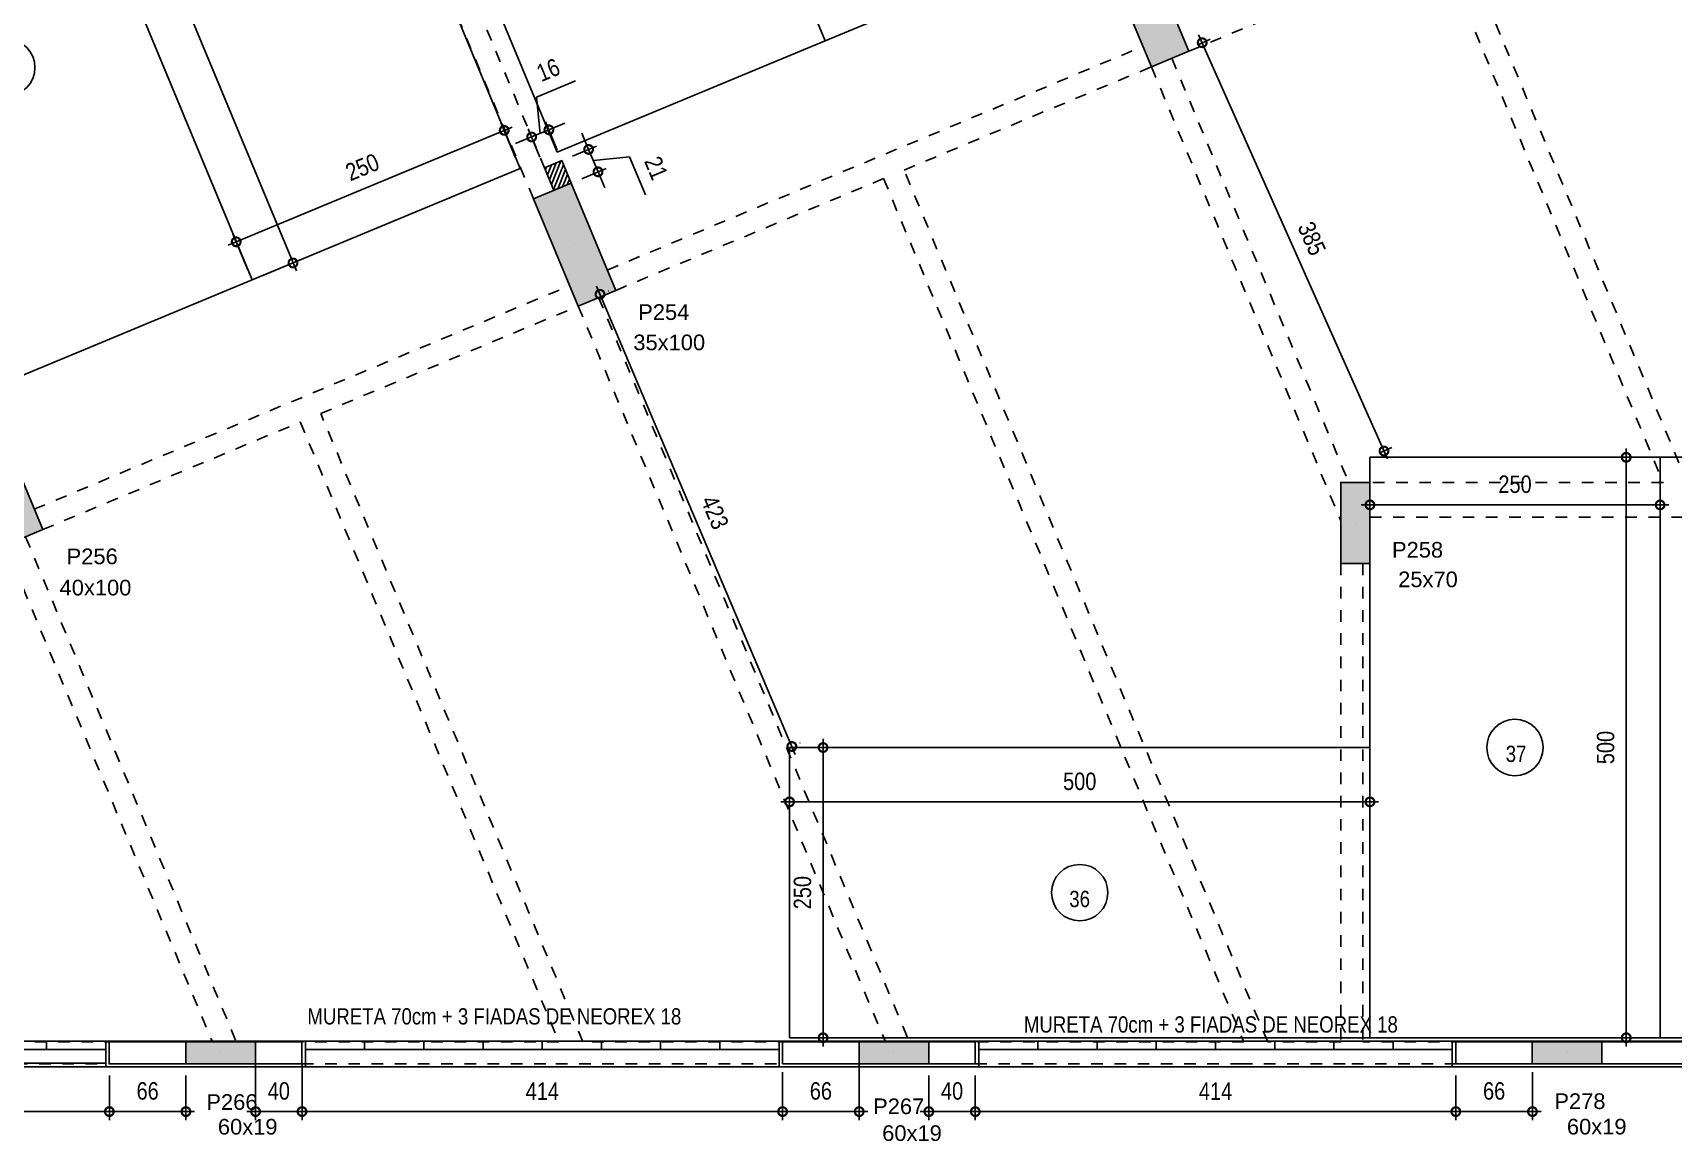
# Model space of a CAD drawing. Header units: metres. Extents: x -133 to 570, y -18 to 184.
# Drawn here: x -61.1 to -46.97, y -3.67 to 5.88 of the extents above; entities that cross this region are included whole.
import ezdxf
from ezdxf.enums import TextEntityAlignment as Align

# ---------------------------------------------------------------- set-up
doc = ezdxf.new("R2010")
doc.units = ezdxf.units.M
doc.linetypes.add('DASHEDX2', pattern=[1.5, 1, -0.5])
for name, color, linetype in [('1', 232, 'DASHEDX2'), ('12', 232, 'Continuous'), ('242', 3, 'Continuous'), ('3', 2, 'Continuous'), ('9', 232, 'Continuous'), ('ARQ-ALV ACAB', 4, 'Continuous'), ('ARQ-ALV OSSO', 5, 'Continuous'), ('ARQ-AUX', 7, 'Continuous'), ('ARQ-AUX1', 1, 'Continuous'), ('ARQ-DIM EMBASAM', 2, 'Continuous'), ('ARQ-ENCH', 1, 'Continuous'), ('ARQ-EST', 2, 'Continuous'), ('ARQ-TXT EMBASAM', 2, 'Continuous'), ('ARQ-VG', 1, 'Continuous'), ('terreno', 7, 'Continuous')]:
    doc.layers.add(name, color=color, linetype=linetype)
doc.styles.add('Adesa', font='ARIALN.TTF')
doc.styles.get("Standard").update_dxf_attribs({"font": 'arial.ttf'})
doc.dimstyles.new('ADESA 1-0075', dxfattribs={"dimtxt": 0.15, "dimasz": 0.15, "dimexe": 0.075, "dimexo": 0.1, "dimgap": 0.1, "dimtad": 1, "dimdec": 1, "dimlfac": 100, "dimzin": 12, "dimtxsty": 'Adesa', "dimblk": 'DOTSMALL', "dimcen": 1, "dimdle": 0.075, "dimclrd": 1, "dimclre": 1, "dimclrt": 256, "dimazin": 3, "dimtm": 1e-09, "dimtfac": 1, "dimtdec": 1, "dimtmove": 1, "dimatfit": 0, "dimldrblk": 'DOTSMALL', "dimfxl": 0.8, "dimtvp": 2, "dimtolj": 1, "dimtzin": 0, "dimarcsym": 0})

# ---------------------------------------------------------------- blocks, each defined once
blk = doc.blocks.new('PL NEOREX 18')
at = {"layer": 'ARQ-AUX1'}
blk.add_lwpolyline([(0, 0), (0.51, 0), (0.51, -0.07), (0, -0.07)], close=True, dxfattribs=at)
blk = doc.blocks.new('_DotSmall')
at = {"color": 0, "linetype": 'ByBlock', "const_width": 0.5}
blk.add_lwpolyline([(-0.0625, 0, 1), (0.0625, 0, 1)], format="xyb", close=True, dxfattribs=at)
blk = doc.blocks.new('*D30')
at = {"layer": 'ARQ-DIM EMBASAM', "color": 1, "lineweight": -2, "transparency": 16777216}
for p, q in [((-52.983, -3.1), (-52.983, -3.486)), ((-48.843, -3.1), (-48.843, -3.486)), ((-53.058, -3.411), (-48.768, -3.411))]:
    blk.add_line(p, q, dxfattribs=at)
at = {"layer": 'Defpoints', "color": 0, "transparency": 16777216}
for p in [(-52.983, -3, 0), (-48.843, -3), (-48.843, -3.411)]:
    blk.add_point(p, dxfattribs=at)
at = {"layer": 'ARQ-DIM EMBASAM', "color": 1, "lineweight": -2, "transparency": 16777216, "xscale": 0.15, "yscale": 0.15, "zscale": 0.15, "rotation": 180}
blk.add_blockref('_DotSmall', (-52.983, -3.411), dxfattribs=at)
at = {"layer": 'ARQ-DIM EMBASAM', "color": 1, "lineweight": -2, "transparency": 16777216, "xscale": 0.15, "yscale": 0.15, "zscale": 0.15}
blk.add_blockref('_DotSmall', (-48.843, -3.411), dxfattribs=at)
at = {"layer": 'ARQ-DIM EMBASAM', "transparency": 16777216, "insert": (-50.913, -3.235), "char_height": 0.15, "attachment_point": 5, "style": 'Adesa'}
blk.add_mtext('\\A1;414', dxfattribs=at)
blk = doc.blocks.new('*D31')
at = {"layer": 'ARQ-DIM EMBASAM', "color": 1, "lineweight": -2, "transparency": 16777216}
for p, q in [((-58.783, -3.1), (-58.783, -3.486)), ((-54.643, -3.1), (-54.643, -3.486)), ((-58.858, -3.411), (-54.568, -3.411))]:
    blk.add_line(p, q, dxfattribs=at)
at = {"layer": 'Defpoints', "color": 0, "transparency": 16777216}
for p in [(-58.783, -3), (-54.643, -3), (-54.643, -3.411)]:
    blk.add_point(p, dxfattribs=at)
at = {"layer": 'ARQ-DIM EMBASAM', "color": 1, "lineweight": -2, "transparency": 16777216, "xscale": 0.15, "yscale": 0.15, "zscale": 0.15, "rotation": 180}
blk.add_blockref('_DotSmall', (-58.783, -3.411), dxfattribs=at)
at = {"layer": 'ARQ-DIM EMBASAM', "color": 1, "lineweight": -2, "transparency": 16777216, "xscale": 0.15, "yscale": 0.15, "zscale": 0.15}
blk.add_blockref('_DotSmall', (-54.643, -3.411), dxfattribs=at)
at = {"layer": 'ARQ-DIM EMBASAM', "transparency": 16777216, "insert": (-56.713, -3.235), "char_height": 0.15, "attachment_point": 5, "style": 'Adesa'}
blk.add_mtext('\\A1;414', dxfattribs=at)
blk = doc.blocks.new('*D32')
at = {"layer": 'ARQ-DIM EMBASAM', "color": 1, "lineweight": -2, "transparency": 16777216}
for p, q in [((-64.583, -3.1), (-64.583, -3.486)), ((-60.443, -3.1), (-60.443, -3.486)), ((-64.658, -3.411), (-60.368, -3.411))]:
    blk.add_line(p, q, dxfattribs=at)
at = {"layer": 'Defpoints', "color": 0, "transparency": 16777216}
for p in [(-64.583, -3, 0), (-60.443, -3), (-60.443, -3.411)]:
    blk.add_point(p, dxfattribs=at)
at = {"layer": 'ARQ-DIM EMBASAM', "color": 1, "lineweight": -2, "transparency": 16777216, "xscale": 0.15, "yscale": 0.15, "zscale": 0.15, "rotation": 180}
blk.add_blockref('_DotSmall', (-64.583, -3.411), dxfattribs=at)
at = {"layer": 'ARQ-DIM EMBASAM', "color": 1, "lineweight": -2, "transparency": 16777216, "xscale": 0.15, "yscale": 0.15, "zscale": 0.15}
blk.add_blockref('_DotSmall', (-60.443, -3.411), dxfattribs=at)
at = {"layer": 'ARQ-DIM EMBASAM', "transparency": 16777216, "insert": (-62.513, -3.235), "char_height": 0.15, "attachment_point": 5, "style": 'Adesa'}
blk.add_mtext('\\A1;414', dxfattribs=at)
blk = doc.blocks.new('*D36')
at = {"layer": 'ARQ-DIM EMBASAM', "color": 1, "lineweight": -2, "transparency": 16777216}
for p, q in [((-48.843, -3.1), (-48.843, -3.486)), ((-48.183, -3.07), (-48.183, -3.486)), ((-48.918, -3.411), (-48.108, -3.411))]:
    blk.add_line(p, q, dxfattribs=at)
at = {"layer": 'Defpoints', "color": 0, "transparency": 16777216}
for p in [(-48.843, -3), (-48.183, -2.97), (-48.183, -3.411)]:
    blk.add_point(p, dxfattribs=at)
at = {"layer": 'ARQ-DIM EMBASAM', "color": 1, "lineweight": -2, "transparency": 16777216, "xscale": 0.15, "yscale": 0.15, "zscale": 0.15, "rotation": 180}
blk.add_blockref('_DotSmall', (-48.843, -3.411), dxfattribs=at)
at = {"layer": 'ARQ-DIM EMBASAM', "color": 1, "lineweight": -2, "transparency": 16777216, "xscale": 0.15, "yscale": 0.15, "zscale": 0.15}
blk.add_blockref('_DotSmall', (-48.183, -3.411), dxfattribs=at)
at = {"layer": 'ARQ-DIM EMBASAM', "transparency": 16777216, "insert": (-48.513, -3.234), "char_height": 0.15, "attachment_point": 5, "style": 'Adesa'}
blk.add_mtext('\\A1;66', dxfattribs=at)
blk = doc.blocks.new('*D37')
at = {"layer": 'ARQ-DIM EMBASAM', "color": 1, "lineweight": -2, "transparency": 16777216}
for p, q in [((-54.643, -3.07), (-54.643, -3.486)), ((-53.983, -3.005), (-53.983, -3.486)), ((-54.718, -3.411), (-53.908, -3.411))]:
    blk.add_line(p, q, dxfattribs=at)
at = {"layer": 'Defpoints', "color": 0, "transparency": 16777216}
for p in [(-53.983, -2.905), (-54.643, -2.97), (-53.983, -3.411)]:
    blk.add_point(p, dxfattribs=at)
at = {"layer": 'ARQ-DIM EMBASAM', "color": 1, "lineweight": -2, "transparency": 16777216, "xscale": 0.15, "yscale": 0.15, "zscale": 0.15, "rotation": 180}
blk.add_blockref('_DotSmall', (-54.643, -3.411), dxfattribs=at)
at = {"layer": 'ARQ-DIM EMBASAM', "color": 1, "lineweight": -2, "transparency": 16777216, "xscale": 0.15, "yscale": 0.15, "zscale": 0.15}
blk.add_blockref('_DotSmall', (-53.983, -3.411), dxfattribs=at)
at = {"layer": 'ARQ-DIM EMBASAM', "transparency": 16777216, "insert": (-54.313, -3.234), "char_height": 0.15, "attachment_point": 5, "style": 'Adesa'}
blk.add_mtext('\\A1;66', dxfattribs=at)
blk = doc.blocks.new('*D38')
at = {"layer": 'ARQ-DIM EMBASAM', "color": 1, "lineweight": -2, "transparency": 16777216}
for p, q in [((-60.443, -3.1), (-60.443, -3.486)), ((-59.783, -3.1), (-59.783, -3.486)), ((-60.518, -3.411), (-59.708, -3.411))]:
    blk.add_line(p, q, dxfattribs=at)
at = {"layer": 'Defpoints', "color": 0, "transparency": 16777216}
for p in [(-60.443, -3, 0), (-59.783, -3, 0), (-59.783, -3.411)]:
    blk.add_point(p, dxfattribs=at)
at = {"layer": 'ARQ-DIM EMBASAM', "color": 1, "lineweight": -2, "transparency": 16777216, "xscale": 0.15, "yscale": 0.15, "zscale": 0.15, "rotation": 180}
blk.add_blockref('_DotSmall', (-60.443, -3.411), dxfattribs=at)
at = {"layer": 'ARQ-DIM EMBASAM', "color": 1, "lineweight": -2, "transparency": 16777216, "xscale": 0.15, "yscale": 0.15, "zscale": 0.15}
blk.add_blockref('_DotSmall', (-59.783, -3.411), dxfattribs=at)
at = {"layer": 'ARQ-DIM EMBASAM', "transparency": 16777216, "insert": (-60.113, -3.234), "char_height": 0.15, "attachment_point": 5, "style": 'Adesa'}
blk.add_mtext('\\A1;66', dxfattribs=at)
blk = doc.blocks.new('*D42')
at = {"layer": 'ARQ-DIM EMBASAM', "color": 1, "lineweight": -2, "transparency": 16777216}
for p, q in [((-59.183, -3.005), (-59.183, -3.486)), ((-58.783, -3.005), (-58.783, -3.486)), ((-58.708, -3.411), (-59.258, -3.411))]:
    blk.add_line(p, q, dxfattribs=at)
at = {"layer": 'Defpoints', "color": 0, "transparency": 16777216}
for p in [(-59.183, -2.905), (-58.783, -2.905, 0), (-59.183, -3.411)]:
    blk.add_point(p, dxfattribs=at)
at = {"layer": 'ARQ-DIM EMBASAM', "color": 1, "lineweight": -2, "transparency": 16777216, "xscale": 0.15, "yscale": 0.15, "zscale": 0.15, "rotation": 180}
blk.add_blockref('_DotSmall', (-59.183, -3.411), dxfattribs=at)
at = {"layer": 'ARQ-DIM EMBASAM', "color": 1, "lineweight": -2, "transparency": 16777216, "xscale": 0.15, "yscale": 0.15, "zscale": 0.15}
blk.add_blockref('_DotSmall', (-58.783, -3.411), dxfattribs=at)
at = {"layer": 'ARQ-DIM EMBASAM', "transparency": 16777216, "insert": (-58.983, -3.234), "char_height": 0.15, "attachment_point": 5, "style": 'Adesa'}
blk.add_mtext('\\A1;40', dxfattribs=at)
blk = doc.blocks.new('*D43')
at = {"layer": 'ARQ-DIM EMBASAM', "color": 1, "lineweight": -2, "transparency": 16777216}
for p, q in [((-53.383, -3.1), (-53.383, -3.486)), ((-52.983, -3.1), (-52.983, -3.486)), ((-52.908, -3.411), (-53.458, -3.411))]:
    blk.add_line(p, q, dxfattribs=at)
at = {"layer": 'Defpoints', "color": 0, "transparency": 16777216}
for p in [(-53.383, -3), (-52.983, -3), (-53.383, -3.411)]:
    blk.add_point(p, dxfattribs=at)
at = {"layer": 'ARQ-DIM EMBASAM', "color": 1, "lineweight": -2, "transparency": 16777216, "xscale": 0.15, "yscale": 0.15, "zscale": 0.15, "rotation": 180}
blk.add_blockref('_DotSmall', (-53.383, -3.411), dxfattribs=at)
at = {"layer": 'ARQ-DIM EMBASAM', "color": 1, "lineweight": -2, "transparency": 16777216, "xscale": 0.15, "yscale": 0.15, "zscale": 0.15}
blk.add_blockref('_DotSmall', (-52.983, -3.411), dxfattribs=at)
at = {"layer": 'ARQ-DIM EMBASAM', "transparency": 16777216, "insert": (-53.183, -3.234), "char_height": 0.15, "attachment_point": 5, "style": 'Adesa'}
blk.add_mtext('\\A1;40', dxfattribs=at)
blk = doc.blocks.new('vaga')
blk.add_lwpolyline([(5, 0), (5, -2.5), (0, -2.5), (0, 0)], close=True)
blk.add_circle((2.5, -1.25), 0.243)
blk = doc.blocks.new('*D65')
at = {"layer": 'ARQ-DIM EMBASAM', "color": 1, "lineweight": -2, "transparency": 16777216}
for p, q in [((-49.583, 2.125), (-49.583, 1.74)), ((-47.083, 2.125), (-47.083, 1.74)), ((-47.008, 1.815), (-49.658, 1.815))]:
    blk.add_line(p, q, dxfattribs=at)
at = {"layer": 'Defpoints', "color": 0, "transparency": 16777216}
for p in [(-49.583, 2.225, 0), (-47.083, 2.225, 0), (-49.583, 1.815)]:
    blk.add_point(p, dxfattribs=at)
at = {"layer": 'ARQ-DIM EMBASAM', "color": 1, "lineweight": -2, "transparency": 16777216, "xscale": 0.15, "yscale": 0.15, "zscale": 0.15, "rotation": 180}
blk.add_blockref('_DotSmall', (-49.583, 1.815), dxfattribs=at)
at = {"layer": 'ARQ-DIM EMBASAM', "color": 1, "lineweight": -2, "transparency": 16777216, "xscale": 0.15, "yscale": 0.15, "zscale": 0.15}
blk.add_blockref('_DotSmall', (-47.083, 1.815), dxfattribs=at)
at = {"layer": 'ARQ-DIM EMBASAM', "transparency": 16777216, "insert": (-48.333, 1.992), "char_height": 0.15, "attachment_point": 5, "style": 'Adesa'}
blk.add_mtext('\\A1;250', dxfattribs=at)
blk = doc.blocks.new('*D66')
at = {"layer": 'ARQ-DIM EMBASAM', "color": 1, "lineweight": -2, "transparency": 16777216}
for p, q in [((-47.375, 2.3), (-47.375, -2.85)), ((-47.183, 2.225), (-47.45, 2.225)), ((-47.183, -2.775), (-47.45, -2.775))]:
    blk.add_line(p, q, dxfattribs=at)
at = {"layer": 'Defpoints', "color": 0, "transparency": 16777216}
for p in [(-47.083, 2.225, 0), (-47.375, -2.775), (-47.083, -2.775, 0)]:
    blk.add_point(p, dxfattribs=at)
at = {"layer": 'ARQ-DIM EMBASAM', "color": 1, "lineweight": -2, "transparency": 16777216, "xscale": 0.15, "yscale": 0.15, "zscale": 0.15}
for p, rotation in [((-47.375, 2.225), 90), ((-47.375, -2.775), 270)]:
    blk.add_blockref('_DotSmall', p, dxfattribs=dict(at, rotation=rotation))
at = {"layer": 'ARQ-DIM EMBASAM', "transparency": 16777216, "insert": (-47.552, -0.275), "char_height": 0.15, "attachment_point": 5, "rotation": 90, "style": 'Adesa'}
blk.add_mtext('\\A1;500', dxfattribs=at)
blk = doc.blocks.new('*D67')
at = {"layer": 'ARQ-DIM EMBASAM', "color": 1, "lineweight": -2, "transparency": 16777216}
for p, q in [((-54.583, -0.375), (-54.583, -0.818)), ((-49.583, -0.375), (-49.583, -0.818)), ((-49.508, -0.743), (-54.658, -0.743))]:
    blk.add_line(p, q, dxfattribs=at)
at = {"layer": 'Defpoints', "color": 0, "transparency": 16777216}
for p in [(-54.583, -0.275), (-49.583, -0.275), (-54.583, -0.743)]:
    blk.add_point(p, dxfattribs=at)
at = {"layer": 'ARQ-DIM EMBASAM', "color": 1, "lineweight": -2, "transparency": 16777216, "xscale": 0.15, "yscale": 0.15, "zscale": 0.15, "rotation": 180}
blk.add_blockref('_DotSmall', (-54.583, -0.743), dxfattribs=at)
at = {"layer": 'ARQ-DIM EMBASAM', "color": 1, "lineweight": -2, "transparency": 16777216, "xscale": 0.15, "yscale": 0.15, "zscale": 0.15}
blk.add_blockref('_DotSmall', (-49.583, -0.743), dxfattribs=at)
at = {"layer": 'ARQ-DIM EMBASAM', "transparency": 16777216, "insert": (-52.083, -0.567), "char_height": 0.15, "attachment_point": 5, "style": 'Adesa'}
blk.add_mtext('\\A1;500', dxfattribs=at)
blk = doc.blocks.new('*D68')
at = {"layer": 'ARQ-DIM EMBASAM', "color": 1, "lineweight": -2, "transparency": 16777216}
for p, q in [((-54.483, -0.275), (-54.219, -0.275)), ((-54.294, -0.2), (-54.294, -2.85)), ((-54.483, -2.775), (-54.219, -2.775))]:
    blk.add_line(p, q, dxfattribs=at)
at = {"layer": 'Defpoints', "color": 0, "transparency": 16777216}
for p in [(-54.583, -0.275), (-54.583, -2.775), (-54.294, -2.775)]:
    blk.add_point(p, dxfattribs=at)
at = {"layer": 'ARQ-DIM EMBASAM', "color": 1, "lineweight": -2, "transparency": 16777216, "xscale": 0.15, "yscale": 0.15, "zscale": 0.15}
for p, rotation in [((-54.294, -0.275), 90), ((-54.294, -2.775), 270)]:
    blk.add_blockref('_DotSmall', p, dxfattribs=dict(at, rotation=rotation))
at = {"layer": 'ARQ-DIM EMBASAM', "transparency": 16777216, "insert": (-54.471, -1.525), "char_height": 0.15, "attachment_point": 5, "rotation": 90, "style": 'Adesa'}
blk.add_mtext('\\A1;250', dxfattribs=at)
blk = doc.blocks.new('*D76')
at = {"layer": 'ARQ-DIM EMBASAM', "color": 1, "lineweight": -2, "transparency": 16777216}
for p, q in [((-56.943, 4.805), (-57.07, 5.11)), ((-56.972, 5.069), (-59.419, 4.053)), ((-59.252, 3.845), (-59.378, 4.151))]:
    blk.add_line(p, q, dxfattribs=at)
at = {"layer": 'Defpoints', "color": 0, "transparency": 16777216}
for p in [(-56.905, 4.712, 0), (-59.35, 4.081), (-59.213, 3.753, 0)]:
    blk.add_point(p, dxfattribs=at)
at = {"layer": 'ARQ-DIM EMBASAM', "color": 1, "lineweight": -2, "transparency": 16777216, "xscale": 0.15, "yscale": 0.15, "zscale": 0.15}
for p, rotation in [((-57.041, 5.041), 22.56132299999763), ((-59.35, 4.081), 202.5613229999976)]:
    blk.add_blockref('_DotSmall', p, dxfattribs=dict(at, rotation=rotation))
at = {"layer": 'ARQ-DIM EMBASAM', "transparency": 16777216, "insert": (-58.263, 4.724), "char_height": 0.15, "attachment_point": 5, "rotation": 22.5613, "style": 'Adesa'}
blk.add_mtext('\\A1;250', dxfattribs=at)
blk = doc.blocks.new('*D77')
at = {"layer": 'ARQ-DIM EMBASAM', "color": 1, "lineweight": -2, "transparency": 16777216}
for p, q in [((-61.039, 8.409), (-60.71, 8.546)), ((-58.832, 3.83), (-60.808, 8.586)), ((-59.121, 3.791), (-58.791, 3.928))]:
    blk.add_line(p, q, dxfattribs=at)
at = {"layer": 'Defpoints', "color": 0, "transparency": 16777216}
for p in [(-60.779, 8.517), (-61.132, 8.37, 0), (-59.213, 3.753, 0)]:
    blk.add_point(p, dxfattribs=at)
at = {"layer": 'ARQ-DIM EMBASAM', "color": 1, "lineweight": -2, "transparency": 16777216, "xscale": 0.15, "yscale": 0.15, "zscale": 0.15}
for p, rotation in [((-60.779, 8.517), 112.5613230000007), ((-58.861, 3.899), 292.5613230000007)]:
    blk.add_blockref('_DotSmall', p, dxfattribs=dict(at, rotation=rotation))
at = {"layer": 'ARQ-DIM EMBASAM', "transparency": 16777216, "insert": (-59.657, 6.276), "char_height": 0.15, "attachment_point": 5, "rotation": 292.5613, "style": 'Adesa'}
blk.add_mtext('\\A1;500', dxfattribs=at)
blk = doc.blocks.new('*D118')
at = {"layer": 'ARQ-DIM EMBASAM', "color": 1, "lineweight": -2, "transparency": 16777216}
for p, q in [((-54.534, -0.335), (-56.245, 3.698)), ((-56.144, 3.659), (-56.147, 3.658)), ((-54.491, -0.236), (-54.494, -0.237))]:
    blk.add_line(p, q, dxfattribs=at)
at = {"layer": 'Defpoints', "color": 0, "transparency": 16777216}
for p in [(-56.236, 3.62, 0), (-56.216, 3.629), (-54.583, -0.275)]:
    blk.add_point(p, dxfattribs=at)
at = {"layer": 'ARQ-DIM EMBASAM', "color": 1, "lineweight": -2, "transparency": 16777216, "xscale": 0.15, "yscale": 0.15, "zscale": 0.15}
for p, rotation in [((-56.216, 3.629), 112.9918198802222), ((-54.563, -0.266), 292.9918198802221)]:
    blk.add_blockref('_DotSmall', p, dxfattribs=dict(at, rotation=rotation))
at = {"layer": 'ARQ-DIM EMBASAM', "transparency": 16777216, "insert": (-55.227, 1.75), "char_height": 0.15, "attachment_point": 5, "rotation": 292.9918, "style": 'Adesa'}
blk.add_mtext('\\A1;423', dxfattribs=at)
blk = doc.blocks.new('*D119')
at = {"layer": 'ARQ-DIM EMBASAM', "color": 1, "lineweight": -2, "transparency": 16777216}
for p, q in [((-49.431, 2.211), (-51.059, 5.864)), ((-51.058, 5.782), (-50.96, 5.826)), ((-49.492, 2.266), (-49.393, 2.31))]:
    blk.add_line(p, q, dxfattribs=at)
at = {"layer": 'Defpoints', "color": 0, "transparency": 16777216}
for p in [(-51.028, 5.796), (-51.15, 5.742, 0), (-49.583, 2.225)]:
    blk.add_point(p, dxfattribs=at)
at = {"layer": 'ARQ-DIM EMBASAM', "color": 1, "lineweight": -2, "transparency": 16777216, "xscale": 0.15, "yscale": 0.15, "zscale": 0.15}
for p, rotation in [((-51.028, 5.796), 114.0088538093258), ((-49.462, 2.279), 294.0088538093258)]:
    blk.add_blockref('_DotSmall', p, dxfattribs=dict(at, rotation=rotation))
at = {"layer": 'ARQ-DIM EMBASAM', "transparency": 16777216, "insert": (-50.084, 4.109), "char_height": 0.15, "attachment_point": 5, "rotation": 294.0089, "style": 'Adesa'}
blk.add_mtext('\\A1;385', dxfattribs=at)
blk = doc.blocks.new('*D195')
at = {"layer": 'ARQ-DIM EMBASAM', "color": 1, "lineweight": -2, "transparency": 16777216}
for p, q in [((-56.763, 5.328), (-56.426, 5.468)), ((-56.73, 5.015), (-56.763, 5.328)), ((-56.584, 4.873), (-56.685, 5.115)), ((-56.656, 5.046), (-56.518, 5.104)), ((-56.805, 4.984), (-56.943, 4.927)), ((-56.733, 4.811), (-56.834, 5.053)), ((-56.805, 4.984), (-56.656, 5.046)), ((-56.805, 4.984), (-56.656, 5.046))]:
    blk.add_line(p, q, dxfattribs=at)
at = {"layer": 'Defpoints', "color": 0, "transparency": 16777216}
for p in [(-56.656, 5.046), (-56.694, 4.719), (-56.546, 4.781)]:
    blk.add_point(p, dxfattribs=at)
at = {"layer": 'ARQ-DIM EMBASAM', "color": 1, "lineweight": -2, "transparency": 16777216, "xscale": 0.15, "yscale": 0.15, "zscale": 0.15}
for p, rotation in [((-56.656, 5.046), 202.5924104574967), ((-56.805, 4.984), 22.59241045749675)]:
    blk.add_blockref('_DotSmall', p, dxfattribs=dict(at, rotation=rotation))
at = {"layer": 'ARQ-DIM EMBASAM', "transparency": 16777216, "insert": (-56.662, 5.561), "char_height": 0.15, "attachment_point": 5, "rotation": 22.5924, "style": 'Adesa'}
blk.add_mtext('\\A1;16', dxfattribs=at)
blk = doc.blocks.new('*D189')
at = {"layer": 'ARQ-DIM EMBASAM', "color": 1, "lineweight": -2, "transparency": 16777216}
for p, q in [((-56.314, 4.877), (-56.372, 5.016)), ((-56.453, 4.819), (-56.245, 4.906)), ((-56.314, 4.877), (-56.233, 4.684)), ((-56.314, 4.877), (-56.233, 4.684)), ((-56.273, 4.781), (-55.962, 4.813)), ((-55.962, 4.813), (-55.825, 4.486)), ((-56.373, 4.625), (-56.164, 4.713)), ((-56.233, 4.684), (-56.175, 4.545))]:
    blk.add_line(p, q, dxfattribs=at)
at = {"layer": 'Defpoints', "color": 0, "transparency": 16777216}
for p in [(-56.546, 4.781), (-56.233, 4.684), (-56.465, 4.587)]:
    blk.add_point(p, dxfattribs=at)
at = {"layer": 'ARQ-DIM EMBASAM', "color": 1, "lineweight": -2, "transparency": 16777216, "xscale": 0.15, "yscale": 0.15, "zscale": 0.15}
for p, rotation in [((-56.314, 4.877), 292.6539505243568), ((-56.233, 4.684), 112.6539505243568)]:
    blk.add_blockref('_DotSmall', p, dxfattribs=dict(at, rotation=rotation))
at = {"layer": 'ARQ-DIM EMBASAM', "transparency": 16777216, "insert": (-55.732, 4.717), "char_height": 0.15, "attachment_point": 5, "rotation": 292.654, "style": 'Adesa'}
blk.add_mtext('\\A1;21', dxfattribs=at)
blk = doc.blocks.new('terreno + circ vert')
at = {"layer": 'ARQ-EST', "color": 102}
blk.add_lwpolyline([(45.0315, 1.1617, 0.011807), (45.0465, 1.811), (45.1211, 8.4606), (42.945, 9.4812), (35.5548, 12.9472), (27.5061, 16.8929), (22.1014, 19.5405), (15.0017, 23.0148), (8.3251, 26.282), (0.4895, 30.0914), (-5.8932, 33.2362), (-11.2422, 35.8718), (-77.2068, 8.3436), (-72.4625, -3.025), (39.7459, -3.025), (40.5291, -3.025, 0.3925275), (45.0315, 1.1617)], format="xyb", dxfattribs=at)
at = {"layer": 'Defpoints'}
blk.add_lwpolyline([(45.0315, 1.1617, 0.0118069), (45.0465, 1.811), (45.1211, 8.4606), (42.945, 9.4812), (35.5548, 12.9472), (27.5061, 16.8929), (22.1014, 19.5405), (15.0017, 23.0148), (8.3251, 26.282), (0.4895, 30.0914), (-5.8932, 33.2362), (-11.2422, 35.8718), (-77.2068, 8.3436), (-72.4625, -3.025), (39.7459, -3.025), (40.5292, -3.025, 0.3925339)], format="xyb", close=True, dxfattribs=at)
blk = doc.blocks.new('est-lo-26-4s2-r00')
at = {"layer": '3'}
h = blk.add_hatch(color=8, dxfattribs=at)
h.dxf.hatch_style = 1
h.paths.add_polyline_path([(-2992.8, -2270.2), (-3019.8, -2205.6), (-3034.5, -2211.8), (-3140.1, -1958.9), (-3125.3, -1952.8), (-3148.4, -1897.4), (-3180.7, -1910.9), (-3025.1, -2283.7)])
h.paths.add_polyline_path([(-3206.6, -1758), (-3258.6, -1633.5), (-3290.9, -1646.9), (-3238.9, -1771.5)])
h.paths.add_polyline_path([(-3349, -1507.6), (-3316.7, -1494.1), (-3339.8, -1438.7), (-3354.6, -1444.9), (-3459.4, -1193.9), (-3444.6, -1187.7), (-3471.6, -1123.1), (-3503.9, -1136.6)])
h.paths.add_polyline_path([(-306.7, -556.4), (-324.2, -563.7), (-113.5, -1068.5), (37.8, -1005.3), (30.5, -987.8), (-103.3, -1043.7)])
h.paths.add_polyline_path([(-359.3, -578.4), (-336.2, -633.7), (-321.4, -627.5), (-160.8, -1012.4), (-175.5, -1018.5), (-140.1, -1103.5), (-87.5, -1081.5), (-94.7, -1064.2), (-115.1, -1072.7), (-327, -564.9)])
h.paths.add_polyline_path([(395.9, -855.9), (368.9, -791.3), (354.2, -797.5), (193.5, -412.6), (208.3, -406.5), (185.2, -351.1), (-61.2, -453.9), (-28.1, -533.3), (-10.5, -526), (-36.4, -464.2), (160.2, -382.1), (356.3, -851.9), (159.7, -933.9), (133.1, -870.2), (115.6, -877.5), (142.2, -941.2), (123.7, -948.9), (131, -966.4)])
h.paths.add_polyline_path([(-627.4, 63.9), (-600.4, -0.7), (-585.6, 5.5), (-425.8, -377.5), (-440.5, -383.6), (-417.4, -439), (-385.1, -425.5), (-595.1, 77.4)])
h.paths.add_polyline_path([(-82.9, 291.2), (-592.3, 78.6), (-382.4, -424.4), (-364.8, -417), (-567.4, 68.4), (-107.9, 260.2), (-6.9, 18.4), (-242.3, -79.8), (-140.6, -323.5), (-70, -294), (-77.3, -276.5), (-130.4, -298.6), (-217.4, -90), (0.4, 0.9), (87.4, -207.7), (34.4, -229.8), (41.7, -247.4), (127, -211.8), (103.9, -156.4), (89.2, -162.5), (-70.7, 220.4), (-55.9, 226.6)])
h.paths.add_polyline_path([(2148.7, 313.5), (2171.8, 258.1), (2186.6, 264.2), (2292.1, 11.4), (2277.4, 5.2), (2304.3, -59.4), (2336.6, -45.9), (2181, 326.9)])
h.paths.add_polyline_path([(2122.9, 466.3), (2070.9, 590.9), (2038.6, 577.4), (2090.6, 452.8)])
h.paths.add_polyline_path([(1825.6, 1087.7), (1852.5, 1023.1), (1867.3, 1029.3), (1972.1, 778.3), (1957.3, 772.1), (1980.4, 716.7), (2012.7, 730.2), (1857.9, 1101.2)])
h.paths.add_polyline_path([(687.2, -2304.2), (747.2, -2304.2), (747.2, -2285.2), (687.2, -2285.2)])
h.paths.add_polyline_path([(172.1, -2304.2), (222.1, -2304.2), (222.1, -2285.2), (172.1, -2285.2)])
h.paths.add_polyline_path([(-362.9, -2304.2), (-302.9, -2304.2), (-302.9, -2285.2), (-362.9, -2285.2)])
h.paths.add_polyline_path([(-687.9, -2304.2), (-627.9, -2304.2), (-627.9, -2285.2), (-687.9, -2285.2)])
h.paths.add_polyline_path([(-1267.9, -2304.2), (-1207.9, -2304.2), (-1207.9, -2285.2), (-1267.9, -2285.2)])
h.paths.add_polyline_path([(-1847.9, -2304.2), (-1787.9, -2304.2), (-1787.9, -2285.2), (-1847.9, -2285.2)])
h.paths.add_polyline_path([(-2427.9, -2304.2), (-2367.9, -2304.2), (-2367.9, -2285.2), (-2427.9, -2285.2)])
h.paths.add_polyline_path([(-2506.5, -2067.2), (-2474.2, -2053.8), (-2512.7, -1961.5), (-2545, -1975)])
h.paths.add_polyline_path([(197.1, -1873.2), (222.1, -1873.2), (222.1, -1803.2), (197.1, -1803.2)])
h.paths.add_polyline_path([(-327.9, -1873.2), (-302.9, -1873.2), (-302.9, -1803.2), (-327.9, -1803.2)])
h.paths.add_polyline_path([(-852.9, -1873.2), (-827.9, -1873.2), (-827.9, -1803.2), (-852.9, -1803.2)])
h.paths.add_polyline_path([(722.1, -1851.2), (747.1, -1851.2), (747.1, -1781.2), (722.1, -1781.2)])
h.paths.add_polyline_path([(-2008.1, -1859.3), (-1971.2, -1843.9), (-2009.7, -1751.6), (-2046.7, -1767)])
h.paths.add_polyline_path([(-1509.8, -1651.3), (-1477.5, -1637.8), (-1516, -1545.5), (-1548.3, -1559)])
h.paths.add_polyline_path([(-2727, -1538.9), (-2694.7, -1525.4), (-2733.2, -1433.1), (-2765.5, -1446.6)])
h.paths.add_polyline_path([(722.1, -1393.2), (747.1, -1393.2), (747.1, -1323.2), (722.1, -1323.2)])
h.paths.add_polyline_path([(-1016, -1445.3), (-983.7, -1431.8), (-1022.3, -1339.5), (-1054.6, -1353)])
h.paths.add_polyline_path([(-2180.3, -1446.7), (-2143.4, -1431.3), (-2181.9, -1339.1), (-2218.8, -1354.5)])
h.paths.add_polyline_path([(-522.3, -1239.1), (-490.1, -1225.7), (-528.6, -1133.4), (-560.9, -1146.9)])
h.paths.add_polyline_path([(-1682, -1238.8), (-1649.7, -1225.3), (-1688.2, -1133), (-1720.5, -1146.5)])
h.paths.add_polyline_path([(-2277, -1215.1), (-2240.1, -1199.7), (-2278.6, -1107.4), (-2315.5, -1122.8)])
h.paths.add_polyline_path([(-1188.2, -1032.7), (-1155.9, -1019.2), (-1194.5, -926.9), (-1226.8, -940.4)])
h.paths.add_polyline_path([(-1778.6, -1007.1), (-1746.3, -993.6), (-1784.9, -901.4), (-1817.2, -914.8)])
h.paths.add_polyline_path([(-2946.7, -1012.4), (-2914.4, -998.9), (-2952.9, -906.7), (-2985.2, -920.1)])
h.paths.add_polyline_path([(349, -899.3), (404.4, -876.2), (397, -858.7), (341.7, -881.8)])
h.paths.add_polyline_path([(-694.5, -826.6), (-662.2, -813.1), (-700.7, -720.9), (-733, -734.3)])
h.paths.add_polyline_path([(769.3, -730.4), (801.6, -716.9), (792, -693.8), (759.7, -707.3)])
h.paths.add_polyline_path([(-1284.9, -801.1), (-1252.6, -787.6), (-1291.1, -695.3), (-1323.4, -708.8)])
h.paths.add_polyline_path([(-2448.4, -804.4), (-2411.5, -789), (-2450, -696.7), (-2486.9, -712.2)])
h.paths.add_polyline_path([(72.8, -775.1), (90.4, -767.8), (32.2, -628.4), (14.7, -635.7)], flags=17)
h.paths.add_polyline_path([(793.6, -689.9), (825.9, -676.4), (787.4, -584.1), (755.1, -597.6)])
h.paths.add_polyline_path([(-791.2, -595), (-758.9, -581.5), (-797.4, -489.2), (-829.7, -502.7)])
h.paths.add_polyline_path([(-1950, -596.5), (-1917.7, -583), (-1956.3, -490.7), (-1988.6, -504.2)])
h.paths.add_polyline_path([(1289.2, -483.1), (1326.1, -467.7), (1287.6, -375.4), (1250.7, -390.8)])
h.paths.add_polyline_path([(-1456.3, -390.4), (-1424, -376.9), (-1462.5, -284.6), (-1494.8, -298.1)])
h.paths.add_polyline_path([(1792.2, -273.1), (1824.5, -259.7), (1785.9, -167.4), (1753.6, -180.9)])
h.paths.add_polyline_path([(621.5, -277.4), (653.8, -263.9), (615.2, -171.6), (582.9, -185.1)])
h.paths.add_polyline_path([(-962.6, -184.3), (-930.3, -170.8), (-968.8, -78.6), (-1001.1, -92)])
h.paths.add_polyline_path([(1117, -70.5), (1153.9, -55.1), (1115.4, 37.1), (1078.5, 21.7)])
h.paths.add_polyline_path([(524.8, -45.7), (557.1, -32.3), (518.6, 60), (486.3, 46.5)])
h.paths.add_polyline_path([(1020.4, 161.1), (1057.3, 176.5), (1018.8, 268.8), (981.8, 253.4)])
h.paths.add_polyline_path([(1571.6, 255.2), (1603.9, 268.7), (1565.4, 360.9), (1533.1, 347.5)])
h.paths.add_polyline_path([(353.4, 364.9), (385.7, 378.4), (347.2, 470.7), (314.9, 457.2)])
h.paths.add_polyline_path([(849, 571.8), (885.9, 587.2), (847.4, 679.4), (810.4, 664)])
h.paths.add_polyline_path([(1351.9, 781.7), (1384.2, 795.1), (1345.7, 887.4), (1313.4, 874)])
at = {"layer": '1'}
for p, q in [((-1548.3, -1559), (-1682, -1238.8)), ((-1530.8, -1551.7), (-1664.4, -1231.4)), ((-983.7, -1431.8), (-767.8, -1341.6)), ((-767.8, -1341.6), (-575.2, -1803.2)), ((-750.3, -1334.3), (-554.6, -1803.2)), ((-1484.8, -1620.3), (-1023.4, -1427.7)), ((-998.5, -1437.9), (-846.1, -1803.2)), ((-1229.2, -1534.2), (-1016, -1445.3)), ((-1016, -1445.3), (-852.9, -1836.3)), ((-915.9, -2285.2), (-1229.2, -1534.2)), ((-1477.5, -1637.8), (-1246.8, -1541.5)), ((-1246.8, -1541.5), (-936.5, -2285.2)), ((-1978.5, -1826.3), (-1517.1, -1633.7)), ((-1731.7, -1743.9), (-1509.8, -1651.3)), ((-1509.8, -1651.3), (-1245.2, -2285.2)), ((-1492.3, -1644), (-1224.6, -2285.2)), ((-1971.2, -1843.9), (-1749.3, -1751.2)), ((-1749.3, -1751.2), (-1526.5, -2285.2)), ((-1505.9, -2285.2), (-1731.7, -1743.9)), ((-575.2, -1803.2), (-827.9, -1803.2)), ((-1986, -1850), (-1804.4, -2285.2)), ((-2003.5, -1857.3), (-1825, -2285.2)), ((-852.9, -1873.2), (-852.9, -2285.2)), ((-833.9, -1873.2), (-833.9, -2285.2)), ((-1847.9, -2285.2), (-2091, -2285.2)), ((-1526.5, -2285.2), (-1787.9, -2285.2)), ((-1267.9, -2285.2), (-1505.9, -2285.2)), ((-936.5, -2285.2), (-1207.9, -2285.2)), ((-852.9, -2285.2), (-915.9, -2285.2)), ((-687.9, -2285.2), (-833.9, -2285.2))]:
    blk.add_line(p, q, dxfattribs=at)
for points in [[(-827.9, -1833.2), (-558.3, -1833.2)], [(-362.9, -2285.2), (-627.9, -2285.2)], [(-2114.3, -2304.2), (-1847.9, -2304.2)], [(-1787.9, -2304.2), (-1529.1, -2304.2)], [(-1529.1, -2304.2), (-1267.9, -2304.2)], [(-1207.9, -2304.2), (-939.1, -2304.2)], [(-939.1, -2304.2), (-843.4, -2304.2)], [(-843.4, -2304.2), (-687.9, -2304.2)], [(-627.9, -2304.2), (-362.9, -2304.2)]]:
    blk.add_lwpolyline(points, dxfattribs=at)
at = {"layer": '242', "linetype": 'Continuous'}
for p, q in [((-1512.9, -1598.4), (-1512.9, -1598.4)), ((-840.4, -1838.4), (-840.4, -1838.4)), ((-1817.9, -2294.7), (-1817.9, -2294.7)), ((-1237.9, -2294.7), (-1237.9, -2294.7)), ((-657.9, -2294.7), (-657.9, -2294.7))]:
    blk.add_line(p, q, dxfattribs=at)
at = {"layer": '3'}
for p, q in [((-1512.9, -1598.4), (-1512.9, -1598.4)), ((-840.4, -1838.4), (-840.4, -1838.4)), ((-1817.9, -2294.7), (-1817.9, -2294.7)), ((-1237.9, -2294.7), (-1237.9, -2294.7)), ((-657.9, -2294.7), (-657.9, -2294.7))]:
    blk.add_line(p, q, dxfattribs=at)
for points in [[(-1016, -1445.3), (-983.7, -1431.8), (-1022.3, -1339.5), (-1054.6, -1353), (-1016, -1445.3)], [(-1509.8, -1651.3), (-1477.5, -1637.8), (-1516, -1545.5), (-1548.3, -1559), (-1509.8, -1651.3)], [(-2008.1, -1859.3), (-1971.2, -1843.9), (-2009.7, -1751.6), (-2046.7, -1767), (-2008.1, -1859.3)], [(-852.9, -1873.2), (-827.9, -1873.2), (-827.9, -1803.2), (-852.9, -1803.2), (-852.9, -1873.2)], [(-1847.9, -2304.2), (-1787.9, -2304.2), (-1787.9, -2285.2), (-1847.9, -2285.2), (-1847.9, -2304.2)], [(-1267.9, -2304.2), (-1207.9, -2304.2), (-1207.9, -2285.2), (-1267.9, -2285.2), (-1267.9, -2304.2)], [(-687.9, -2304.2), (-627.9, -2304.2), (-627.9, -2285.2), (-687.9, -2285.2), (-687.9, -2304.2)]]:
    blk.add_lwpolyline(points, dxfattribs=at)
at = {"layer": '12'}
for s, p in [('35x100', (-1462.4, -1689.4)), ('40x100', (-1956.7, -1900.6)), ('25x70', (-803.5, -1893.5)), ('60x19', (-1820.3, -2365)), ('60x19', (-1248, -2370.5)), ('60x19', (-658.1, -2364.9))]:
    blk.add_text(s, height=13.5, dxfattribs=at).set_placement(p)
at = {"layer": '9'}
for s, p in [('P254', (-1458.2, -1663.3)), ('P256', (-1950.6, -1873.7)), ('P258', (-808.8, -1868)), ('P266', (-1830.2, -2343.7)), ('P278', (-668.9, -2343)), ('P267', (-1255.8, -2347.4))]:
    blk.add_text(s, height=13.5, dxfattribs=at).set_placement(p)

msp = doc.modelspace()

# ---------------------------------------------------------------- hatches: boundary and pattern name
at = {"layer": 'ARQ-ENCH'}
h = msp.add_hatch(dxfattribs=at)
h.set_pattern_fill('ANSI31', color=256, scale=0.01, angle=23)
h.set_pattern_definition([(68, (9.954627, 3.94547), (-0.029438087, 0.01189376), [])])
h.paths.add_polyline_path([(-56.6943, 4.7187), (-56.5457, 4.7805), (-56.465, 4.5866), (-56.6137, 4.5249)])

# ---------------------------------------------------------------- linework, layer by layer
at = {"layer": 'ARQ-ALV ACAB'}
for p, q in [((-60.4734, -3.025), (-60.4734, -2.805)), ((-58.7534, -3.025), (-58.7534, -2.805)), ((-54.6734, -3.025, 0), (-54.6734, -2.805, 0)), ((-52.9535, -3.025, 0), (-52.9535, -2.805, 0)), ((-48.8735, -3.025, 0), (-48.8735, -2.805, 0))]:
    msp.add_line(p, q, dxfattribs=at)
at = {"layer": 'ARQ-ALV ACAB', "elevation": 0}
for points in [[(-58.7534, -2.805), (-60.4734, -2.805)], [(-52.9535, -2.805), (-54.6734, -2.805)], [(-43.9034, -2.805), (-48.8735, -2.805)], [(-58.7534, -3.025), (-60.4734, -3.025)], [(-52.9535, -3.025), (-54.6734, -3.025)], [(-43.9034, -3.025), (-48.8735, -3.025)]]:
    msp.add_lwpolyline(points, dxfattribs=at)
at = {"layer": 'ARQ-ALV OSSO'}
for p, q in [((-60.4434, -3), (-60.4434, -2.81)), ((-58.7834, -3), (-58.7834, -2.81)), ((-54.6434, -3, 0), (-54.6434, -2.81, 0)), ((-52.9835, -3, 0), (-52.9835, -2.81, 0)), ((-48.8435, -3, 0), (-48.8435, -2.81, 0))]:
    msp.add_line(p, q, dxfattribs=at)
at = {"layer": 'ARQ-ALV OSSO', "elevation": 0}
for points in [[(-58.7834, -2.81), (-60.4434, -2.81)], [(-52.9835, -2.81), (-54.6434, -2.81)], [(-43.9334, -2.81), (-48.8435, -2.81)], [(-58.7834, -3), (-60.4434, -3)], [(-52.9835, -3), (-54.6434, -3)], [(-43.9334, -3), (-48.8435, -3)]]:
    msp.add_lwpolyline(points, dxfattribs=at)
at = {"layer": 'ARQ-AUX', "elevation": 0}
for points in [[(-64.5534, -2.995), (-60.4734, -2.995)], [(-58.7534, -3.025), (-54.6734, -3.025)], [(-52.9535, -3.025), (-48.8735, -3.025)]]:
    msp.add_lwpolyline(points, dxfattribs=at)
at = {"layer": 'ARQ-ENCH'}
msp.add_lwpolyline([(-56.6943, 4.7187), (-56.5457, 4.7805), (-56.465, 4.5866), (-56.6137, 4.5249)], close=True, dxfattribs=at)

# ---------------------------------------------------------------- block references
at = {"linetype": 'Continuous', "xscale": 0.01, "yscale": 0.01, "zscale": 0.01}
msp.add_blockref('est-lo-26-4s2-r00', (-41.3049, 20.0411), dxfattribs=at)
for p in [(-61.4934, -2.805, 0), (-60.9834, -2.805, 0), (-58.7534, -2.805, 0), (-58.2434, -2.805, 0), (-57.7334, -2.805, 0), (-57.2234, -2.805, 0), (-56.7134, -2.805, 0), (-56.2034, -2.805, 0), (-55.6934, -2.805, 0), (-55.1834, -2.805, 0), (-52.9535, -2.805, 0), (-52.4435, -2.805, 0), (-51.9335, -2.805, 0), (-51.4235, -2.805, 0), (-50.9135, -2.805, 0), (-50.4035, -2.805, 0), (-49.8935, -2.805, 0), (-49.3835, -2.805, 0)]:
    msp.add_blockref('PL NEOREX 18', p)
at = {"layer": 'ARQ-VG'}
for p, rotation in [((-54.2759, 5.8135, 0), 112.561323), ((-56.5846, 4.8544, 0), 112.561323), ((-59.2132, 3.753, 0), 112.561323), ((-61.5219, 2.7938, 0), 112.561323), ((-47.0834, 2.225, 0), 270), ((-44.5834, 2.225, 0), 270)]:
    msp.add_blockref('vaga', p, dxfattribs=dict(at, rotation=rotation))
msp.add_blockref('vaga', (-54.5834, -0.275, 0), dxfattribs=at)
at = {"layer": 'terreno'}
msp.add_blockref('terreno + circ vert', (0, 0), dxfattribs=at)

# ---------------------------------------------------------------- texts
at = {"layer": 'ARQ-TXT EMBASAM', "style": 'Adesa'}
for p in [(-57.1261, -2.6605, -0.0353), (-50.9535, -2.7303, -0.0353)]:
    msp.add_text('MURETA 70cm + 3 FIADAS DE NEOREX 18', height=0.14, dxfattribs=at).set_placement(p, align=Align.CENTER)
at = {"layer": 'ARQ-VG', "style": 'Adesa'}
for s, p in [('37', (-48.324, -0.3295, 0)), ('36', (-52.0836, -1.5795, 0))]:
    msp.add_text(s, height=0.14, dxfattribs=at).set_placement(p, align=Align.MIDDLE_CENTER)

# ---------------------------------------------------------------- dimensions: what is measured, and where the dimension line sits
at = {"layer": 'ARQ-DIM EMBASAM'}
for p1, p2, distance, picture, middle in [((-59.2132, 3.753, 0), (-61.1316, 8.3703, 0), -0.3817, '*D77', (-59.6568, 6.2759)), ((-56.9045, 4.7122, 0), (-59.2132, 3.753, 0), -0.3557, '*D76', (-58.2631, 4.7242)), ((-56.5457, 4.7806), (-56.4649, 4.5869), 0.2512, '*D189', (-55.7613, 4.7883))]:
    dim = msp.add_aligned_dim(p1=p1, p2=p2, distance=distance, dimstyle='ADESA 1-0075', dxfattribs=at)
    dim.commit()
    dim.dimension.update_dxf_attribs({"geometry": picture, "text_midpoint": middle})
for p1, p2, distance, picture, middle in [((-49.5834, 2.225, 0), (-51.1498, 5.7416), -0.133, '*D119', (-50.0838, 4.1093, 0)), ((-56.6943, 4.7187), (-56.5457, 4.7806), 0.2875, '*D195', (-56.7383, 5.5298)), ((-54.5834, -0.275, 0), (-56.2362, 3.6203), -0.022, '*D118', (-55.227, 1.7502, 0))]:
    dim = msp.add_aligned_dim(p1=p1, p2=p2, distance=distance, dimstyle='ADESA 1-0075', override={"dimdec": 0}, dxfattribs=at)
    dim.commit()
    dim.dimension.update_dxf_attribs({"geometry": picture, "text_midpoint": middle})
for base, p1, p2, picture, middle in [((-47.3751, -2.775), (-47.0834, 2.225, 0), (-47.0834, -2.775, 0), '*D66', (-47.5517, -0.275)), ((-54.294, -2.775, 0), (-54.5834, -0.275, 0), (-54.5834, -2.775, 0), '*D68', (-54.4706, -1.525, 0))]:
    dim = msp.add_linear_dim(base=base, p1=p1, p2=p2, angle=90, dimstyle='ADESA 1-0075', dxfattribs=at)
    dim.commit()
    dim.dimension.update_dxf_attribs({"geometry": picture, "text_midpoint": middle})
for base, p1, p2, picture, middle in [((-49.5834, 1.8153), (-47.0834, 2.225, 0), (-49.5834, 2.225, 0), '*D65', (-48.3334, 1.9918)), ((-54.5834, -0.7433, 0), (-49.5834, -0.275, 0), (-54.5834, -0.275, 0), '*D67', (-52.0834, -0.5667, 0)), ((-59.1834, -3.4108, 0), (-58.7834, -2.905), (-59.1834, -2.905, 0), '*D42', (-58.9834, -3.2342, 0)), ((-53.9834, -3.4108, 0), (-54.6434, -2.97, 0), (-53.9834, -2.905, 0), '*D37', (-54.3134, -3.2342, 0)), ((-60.4434, -3.4108), (-64.5834, -3, 0), (-60.4434, -3), '*D32', (-62.5134, -3.2355)), ((-59.7834, -3.4108), (-60.4434, -3, 0), (-59.7834, -3, 0), '*D38', (-60.1134, -3.2342)), ((-54.6434, -3.4108, 0), (-58.7834, -3, 0), (-54.6434, -3, 0), '*D31', (-56.7134, -3.2355, 0)), ((-53.3834, -3.4108, 0), (-52.9835, -3, 0), (-53.3834, -3, 0), '*D43', (-53.1834, -3.2342, 0)), ((-48.8435, -3.4108, 0), (-52.9835, -3, 0), (-48.8435, -3, 0), '*D30', (-50.9135, -3.2355, 0)), ((-48.1834, -3.4108, 0), (-48.8435, -3, 0), (-48.1834, -2.97, 0), '*D36', (-48.5134, -3.2342, 0))]:
    dim = msp.add_linear_dim(base=base, p1=p1, p2=p2, dimstyle='ADESA 1-0075', dxfattribs=at)
    dim.commit()
    dim.dimension.update_dxf_attribs({"geometry": picture, "text_midpoint": middle})

doc.saveas('drawing.dxf')
